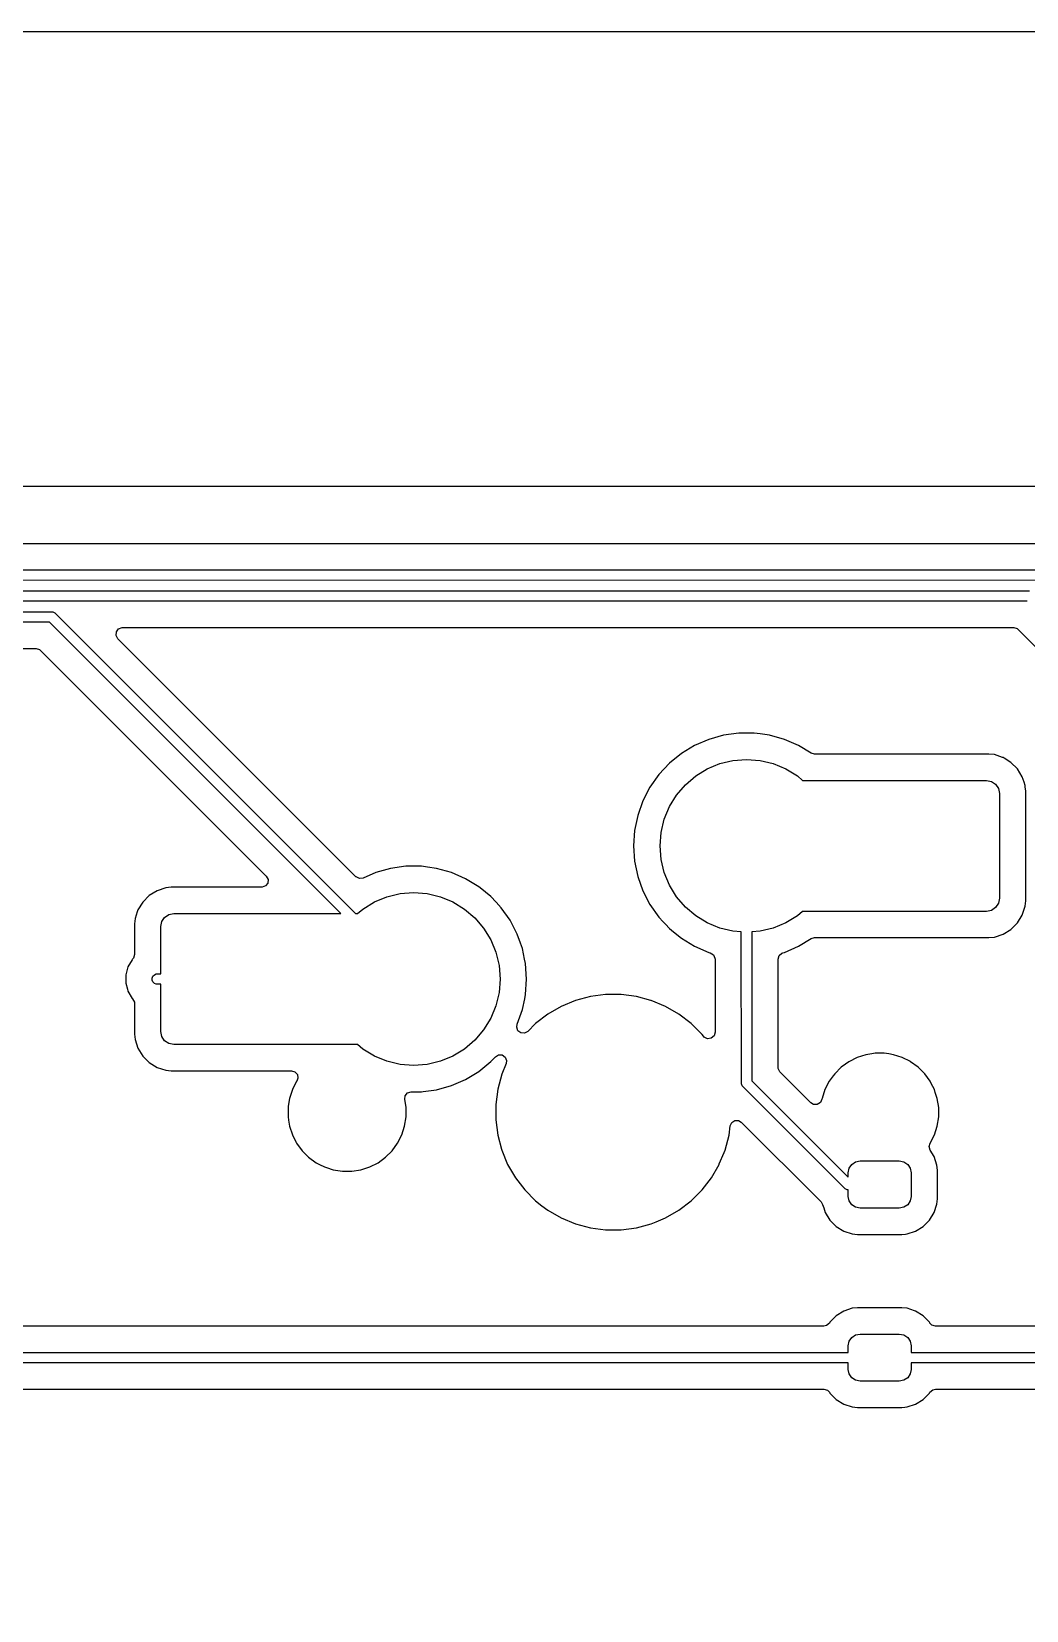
# Model space of a CAD drawing. Header units: millimetres. Extents: x 46 to 4458, y 59 to 1499.
# Drawn here: x 2044.58 to 2063.56, y 914.59 to 944.7 of the extents above; entities that cross this region are included whole.
import ezdxf

# ---------------------------------------------------------------- set-up
doc = ezdxf.new("R2010")
doc.units = ezdxf.units.MM
doc.layers.add('BLACK', color=7, linetype='Continuous')

msp = doc.modelspace()

# ---------------------------------------------------------------- linework, layer by layer
msp.add_lwpolyline([(1739.51188, 833.25441), (1638.06271, 833.5564), (1638.38771, 944.69762), (2107.13583, 944.69762), (2107.13583, 832.69492), (1950.85196, 832.69492)])
at = {"layer": 'BLACK', "linetype": 'Continuous'}
for p, q in [((1856.80163, 936.02944), (2102.68362, 936.02944)), ((2082.1834, 934.93044), (1930.5402, 934.93044)), ((1930.51892, 934.42802), (2082.27007, 934.42994)), ((2082.22674, 934.23186), (1930.50812, 934.22994)), ((2063.57674, 933.83186), (1930.70812, 933.82994)), ((1930.71892, 934.02802), (2063.62007, 934.02994)), ((1930.91886, 933.62802), (2044.97007, 933.62994)), ((2044.97007, 933.62994), (2044.98958, 933.62802)), ((2044.98958, 933.62802), (2045.02563, 933.61308)), ((2045.02563, 933.61308), (2050.76408, 927.87689)), ((2044.92674, 933.43186), (1930.90812, 933.42994)), ((2050.48389, 927.87689), (2044.92674, 933.43186)), ((2046.198, 933.17908), (2046.20298, 933.24877)), ((2046.20298, 933.24877), (2046.24486, 933.3047)), ((2046.24486, 933.3047), (2046.31032, 933.32912)), ((2046.31032, 933.32912), (2046.31917, 933.32944)), ((2046.31917, 933.32944), (2063.31997, 933.32944)), ((2063.31997, 933.32944), (2063.38701, 933.30975)), ((2063.38701, 933.30975), (2063.40765, 933.29312)), ((2063.40765, 933.29312), (2068.1117, 928.58907)), ((2012.41142, 932.92944), (2044.66997, 932.92944)), ((2044.66997, 932.92944), (2044.73701, 932.90975)), ((2044.73701, 932.90975), (2044.75765, 932.89312)), ((2044.75765, 932.89312), (2049.0617, 928.58907)), ((2046.23149, 933.11776), (2046.198, 933.17908)), ((2050.77091, 928.57833), (2046.23149, 933.11776)), ((2057.23144, 931.08075), (2056.98007, 930.92789)), ((2057.50127, 931.19795), (2057.23144, 931.08075)), ((2057.23144, 931.08075), (2057.23144, 931.08075)), ((2057.78456, 931.27733), (2057.50127, 931.19795)), ((2058.07602, 931.31739), (2057.78456, 931.27733)), ((2057.78456, 931.27733), (2057.78456, 931.27733)), ((2058.37022, 931.31739), (2058.07602, 931.31739)), ((2058.07602, 931.31739), (2058.07602, 931.31739)), ((2058.48569, 931.30152), (2058.37022, 931.31739)), ((2058.37022, 931.31739), (2058.37022, 931.31739)), ((2058.66167, 931.27733), (2058.48569, 931.30152)), ((2058.66168, 931.27733), (2058.66167, 931.27733)), ((2058.94496, 931.19795), (2058.66168, 931.27733)), ((2058.66168, 931.27733), (2058.66168, 931.27733)), ((2059.21479, 931.08075), (2058.94496, 931.19795)), ((2059.2148, 931.08075), (2059.21479, 931.08075)), ((2059.45375, 930.93544), (2059.2148, 931.08075)), ((2056.98007, 930.92789), (2056.75186, 930.74223)), ((2057.71324, 930.73613), (2057.965, 930.79657)), ((2057.965, 930.79657), (2058.22312, 930.81689)), ((2058.22312, 930.81689), (2058.48124, 930.79657)), ((2058.48124, 930.79657), (2058.733, 930.73613)), ((2059.51818, 930.91739), (2059.45375, 930.93544)), ((2060.89599, 930.91739), (2059.51818, 930.91739)), ((2060.896, 930.91739), (2060.89599, 930.91739)), ((2062.84813, 930.91739), (2060.896, 930.91739)), ((2062.84814, 930.91739), (2062.84813, 930.91739)), ((2062.95091, 930.90689), (2062.84814, 930.91739)), ((2062.95092, 930.90689), (2062.95091, 930.90689)), ((2063.10727, 930.85508), (2062.95092, 930.90689)), ((2063.11745, 930.8517), (2063.10727, 930.85508)), ((2063.11746, 930.8517), (2063.11745, 930.8517)), ((2063.13823, 930.83889), (2063.11746, 930.8517)), ((2063.26678, 930.7596), (2063.13823, 930.83889)), ((2056.55105, 930.52721), (2056.3814, 930.28687)), ((2056.75186, 930.74223), (2056.55105, 930.52721)), ((2057.05639, 930.33361), (2057.25327, 930.50177)), ((2057.25327, 930.50177), (2057.47404, 930.63705)), ((2057.47404, 930.63705), (2057.71324, 930.73613)), ((2058.733, 930.73613), (2058.9722, 930.63705)), ((2058.9722, 930.63705), (2059.19297, 930.50177)), ((2059.19297, 930.50177), (2059.29234, 930.41689)), ((2063.39083, 930.63554), (2063.26678, 930.7596)), ((2063.48293, 930.48622), (2063.39083, 930.63554)), ((2063.51696, 930.38353), (2063.48293, 930.48622)), ((2056.3814, 930.28687), (2056.24605, 930.02565)), ((2056.3814, 930.28687), (2056.3814, 930.28687)), ((2056.88824, 930.13673), (2057.05639, 930.33361)), ((2059.29234, 930.41689), (2060.84812, 930.41689)), ((2060.84812, 930.41689), (2062.79812, 930.41689)), ((2062.79812, 930.41689), (2062.89379, 930.39786)), ((2062.89379, 930.39786), (2062.9749, 930.34366)), ((2062.9749, 930.34366), (2063.02909, 930.26256)), ((2063.02909, 930.26256), (2063.04812, 930.16689)), ((2063.53812, 930.31969), (2063.51696, 930.38353)), ((2063.53812, 930.31968), (2063.53812, 930.31969)), ((2063.54147, 930.28687), (2063.53812, 930.31968)), ((2063.54862, 930.2169), (2063.54147, 930.28687)), ((2063.54862, 928.11688), (2063.54862, 930.2169)), ((2056.24605, 930.02565), (2056.14753, 929.74845)), ((2056.65388, 929.67677), (2056.75296, 929.91597)), ((2056.75296, 929.91597), (2056.88824, 930.13673)), ((2063.04812, 930.16689), (2063.04812, 928.16689)), ((2056.14752, 929.74843), (2056.08767, 929.4604)), ((2056.14753, 929.74845), (2056.14752, 929.74843)), ((2056.59343, 929.425), (2056.65388, 929.67677)), ((2056.08767, 929.4604), (2056.06759, 929.16689)), ((2056.08767, 929.4604), (2056.08767, 929.4604)), ((2056.57312, 929.16689), (2056.59343, 929.425)), ((2056.06759, 929.16689), (2056.08767, 928.87338)), ((2056.59343, 928.90877), (2056.57312, 929.16689)), ((2051.43456, 928.73733), (2051.15128, 928.65796)), ((2051.72602, 928.77739), (2051.43456, 928.73733)), ((2051.43456, 928.73733), (2051.43456, 928.73733)), ((2052.02022, 928.77739), (2051.72602, 928.77739)), ((2051.72602, 928.77739), (2051.72602, 928.77739)), ((2052.13569, 928.76152), (2052.02022, 928.77739)), ((2052.02022, 928.77739), (2052.02022, 928.77739)), ((2052.31167, 928.73733), (2052.13569, 928.76152)), ((2052.31168, 928.73733), (2052.31167, 928.73733)), ((2052.59496, 928.65795), (2052.31168, 928.73733)), ((2052.31168, 928.73733), (2052.31168, 928.73733)), ((2056.08767, 928.87338), (2056.08767, 928.87337)), ((2056.08767, 928.87337), (2056.14752, 928.58534)), ((2056.65388, 928.65701), (2056.59343, 928.90877)), ((2047.2481, 928.37739), (2047.14532, 928.36689)), ((2047.24812, 928.37739), (2047.2481, 928.37739)), ((2048.97402, 928.37739), (2047.24812, 928.37739)), ((2048.98287, 928.3777), (2048.97402, 928.37739)), ((2049.04833, 928.40212), (2048.98287, 928.3777)), ((2049.0902, 928.45805), (2049.04833, 928.40212)), ((2049.0617, 928.58907), (2049.09519, 928.52775)), ((2049.09519, 928.52775), (2049.0902, 928.45805)), ((2050.77565, 928.57383), (2050.77091, 928.57833)), ((2050.83866, 928.54363), (2050.77565, 928.57383)), ((2050.90799, 928.55228), (2050.83866, 928.54363)), ((2051.15128, 928.65796), (2050.90799, 928.55228)), ((2052.86479, 928.54075), (2052.59496, 928.65795)), ((2052.8648, 928.54075), (2052.86479, 928.54075)), ((2053.11616, 928.38789), (2052.8648, 928.54075)), ((2053.11617, 928.38789), (2053.11616, 928.38789)), ((2053.13952, 928.36889), (2053.11617, 928.38789)), ((2053.11617, 928.38789), (2053.11617, 928.38789)), ((2056.14752, 928.58534), (2056.14753, 928.58533)), ((2056.14753, 928.58533), (2056.24605, 928.30813)), ((2056.75296, 928.4178), (2056.65388, 928.65701)), ((2056.88824, 928.19704), (2056.75296, 928.4178)), ((2046.70541, 928.09555), (2046.61331, 927.94622)), ((2046.82946, 928.2196), (2046.70541, 928.09555)), ((2046.97878, 928.3117), (2046.82946, 928.2196)), ((2046.97879, 928.3117), (2046.97878, 928.3117)), ((2047.14532, 928.36689), (2046.97879, 928.3117)), ((2047.14532, 928.36689), (2047.14532, 928.36689)), ((2050.90327, 927.96177), (2051.12404, 928.09705)), ((2051.12404, 928.09705), (2051.36324, 928.19613)), ((2051.36324, 928.19613), (2051.615, 928.25657)), ((2051.615, 928.25657), (2051.87312, 928.27689)), ((2051.87312, 928.27689), (2052.13124, 928.25657)), ((2052.13124, 928.25657), (2052.383, 928.19613)), ((2052.383, 928.19613), (2052.6222, 928.09705)), ((2052.6222, 928.09705), (2052.84297, 927.96177)), ((2053.34438, 928.20223), (2053.13952, 928.36889)), ((2053.34438, 928.20222), (2053.34438, 928.20223)), ((2053.4453, 928.09417), (2053.34438, 928.20222)), ((2053.34438, 928.20222), (2053.34438, 928.20222)), ((2053.54519, 927.98721), (2053.4453, 928.09417)), ((2056.24605, 928.30813), (2056.3814, 928.04691)), ((2057.05639, 928.00016), (2056.88824, 928.19704)), ((2063.02909, 928.07122), (2062.9749, 927.99011)), ((2063.04812, 928.16689), (2063.02909, 928.07122)), ((2063.53812, 928.01409), (2063.54862, 928.11688)), ((2046.55812, 927.77968), (2046.54762, 927.6769)), ((2046.60185, 927.91165), (2046.55812, 927.77968)), ((2046.55812, 927.77968), (2046.55812, 927.77968)), ((2046.55812, 927.77968), (2046.55812, 927.77968)), ((2046.6133, 927.94622), (2046.60185, 927.91165)), ((2046.61331, 927.94622), (2046.6133, 927.94622)), ((2047.06715, 927.72256), (2047.12134, 927.80366)), ((2047.12134, 927.80366), (2047.20245, 927.85786)), ((2047.20245, 927.85786), (2047.29812, 927.87689)), ((2047.29812, 927.87689), (2049.34812, 927.87689)), ((2049.34812, 927.87689), (2050.48389, 927.87689)), ((2050.76408, 927.87689), (2050.80389, 927.87689)), ((2050.80389, 927.87689), (2050.90327, 927.96177)), ((2052.84297, 927.96177), (2053.03985, 927.79361)), ((2053.03985, 927.79361), (2053.208, 927.59673)), ((2053.71484, 927.74687), (2053.54519, 927.98721)), ((2056.3814, 928.04691), (2056.3814, 928.0469)), ((2056.3814, 928.0469), (2056.55105, 927.80656)), ((2056.55105, 927.80656), (2056.63574, 927.71589)), ((2057.25327, 927.83201), (2057.05639, 928.00016)), ((2057.47404, 927.69673), (2057.25327, 927.83201)), ((2059.19297, 927.83201), (2058.9722, 927.69673)), ((2059.29234, 927.91689), (2059.19297, 927.83201)), ((2060.74812, 927.91689), (2059.29234, 927.91689)), ((2062.79812, 927.91689), (2060.74812, 927.91689)), ((2062.89379, 927.93592), (2062.79812, 927.91689)), ((2062.9749, 927.99011), (2062.89379, 927.93592)), ((2063.39083, 927.69823), (2063.48293, 927.84755)), ((2063.48293, 927.84755), (2063.53812, 928.01409)), ((2046.54762, 927.6769), (2046.54762, 927.09329)), ((2047.04812, 927.62689), (2047.06715, 927.72256)), ((2047.04812, 926.725), (2047.04812, 927.62689)), ((2053.208, 927.59673), (2053.34328, 927.37597)), ((2053.71484, 927.74686), (2053.71484, 927.74687)), ((2053.71484, 927.74687), (2053.71484, 927.74687)), ((2053.85019, 927.48565), (2053.71484, 927.74686)), ((2053.91299, 927.30896), (2053.85019, 927.48565)), ((2056.63574, 927.71589), (2056.67637, 927.67238)), ((2056.67637, 927.67238), (2056.75186, 927.59155)), ((2056.75186, 927.59155), (2056.83206, 927.5263)), ((2056.83206, 927.5263), (2056.98007, 927.40589)), ((2057.71324, 927.59764), (2057.47404, 927.69673)), ((2057.965, 927.5372), (2057.71324, 927.59764)), ((2058.12381, 927.5247), (2057.965, 927.5372)), ((2058.12504, 924.62738), (2058.12381, 927.5247)), ((2058.48124, 927.5372), (2058.3219, 927.52466)), ((2058.3219, 927.52466), (2058.3231, 924.68567)), ((2058.733, 927.59764), (2058.48124, 927.5372)), ((2058.9722, 927.69673), (2058.733, 927.59764)), ((2062.95092, 927.42689), (2063.11745, 927.48207)), ((2063.11745, 927.48207), (2063.26678, 927.57418)), ((2063.26678, 927.57418), (2063.39083, 927.69823)), ((2053.34328, 927.37597), (2053.44236, 927.13677)), ((2053.94871, 927.20845), (2053.91299, 927.30896)), ((2053.94871, 927.20843), (2053.94871, 927.20845)), ((2053.99041, 927.00779), (2053.94871, 927.20843)), ((2056.98007, 927.40589), (2056.98007, 927.40589)), ((2056.98007, 927.40589), (2056.98007, 927.40589)), ((2056.98007, 927.40589), (2057.23144, 927.25303)), ((2057.23144, 927.25303), (2057.23144, 927.25303)), ((2057.23144, 927.25303), (2057.50128, 927.13582)), ((2058.94496, 927.13582), (2059.21479, 927.25302)), ((2059.21479, 927.25302), (2059.2148, 927.25303)), ((2059.2148, 927.25303), (2059.45375, 927.39834)), ((2059.2148, 927.25303), (2059.2148, 927.25303)), ((2059.45375, 927.39834), (2059.51818, 927.41639)), ((2059.51818, 927.41639), (2060.6981, 927.41639)), ((2060.6981, 927.41639), (2060.69811, 927.41639)), ((2060.69811, 927.41639), (2062.84813, 927.41639)), ((2062.84813, 927.41639), (2062.95092, 927.42689)), ((2046.50129, 926.9956), (2046.42224, 926.85868)), ((2046.5013, 926.99561), (2046.50129, 926.9956)), ((2046.5113, 927.00561), (2046.5013, 926.99561)), ((2046.52793, 927.02625), (2046.5113, 927.00561)), ((2046.54762, 927.09329), (2046.52793, 927.02625)), ((2053.44236, 927.13677), (2053.50281, 926.885)), ((2053.50281, 926.885), (2053.52312, 926.62689)), ((2054.00857, 926.9204), (2053.99041, 927.00779)), ((2054.02864, 926.62689), (2054.00857, 926.9204)), ((2057.50128, 927.13582), (2057.53207, 927.12719)), ((2057.53207, 927.12719), (2057.59132, 927.09015)), ((2057.59132, 927.09015), (2057.62113, 927.02696)), ((2057.62113, 927.02696), (2057.62262, 927.00779)), ((2057.62262, 927.00779), (2057.62262, 925.61141)), ((2058.82362, 927.00779), (2058.8433, 927.07483)), ((2058.82362, 924.94698), (2058.82362, 927.00779)), ((2058.8433, 927.07483), (2058.89611, 927.12058)), ((2058.89611, 927.12058), (2058.91417, 927.12719)), ((2058.91417, 927.12719), (2058.94496, 927.13582)), ((2058.94496, 927.13582), (2058.94496, 927.13582)), ((2046.42224, 926.85867), (2046.38132, 926.70594)), ((2046.38132, 926.70594), (2046.38132, 926.54783)), ((2046.42224, 926.85868), (2046.42224, 926.85867)), ((2046.88374, 926.6464), (2046.89867, 926.68244)), ((2046.88374, 926.60738), (2046.88374, 926.6464)), ((2046.89867, 926.57133), (2046.88374, 926.60738)), ((2046.89867, 926.68244), (2046.92626, 926.71003)), ((2046.92626, 926.54374), (2046.89867, 926.57133)), ((2046.92626, 926.71003), (2046.96231, 926.72497)), ((2046.96231, 926.72497), (2047.04812, 926.725)), ((2053.52312, 926.62689), (2053.50281, 926.36877)), ((2054.00857, 926.33338), (2054.02864, 926.62689)), ((2046.38132, 926.54783), (2046.41184, 926.4339)), ((2046.41184, 926.4339), (2046.42224, 926.3951)), ((2046.42224, 926.3951), (2046.42224, 926.3951)), ((2046.42224, 926.3951), (2046.50129, 926.25818)), ((2046.96231, 926.52881), (2046.92626, 926.54374)), ((2046.98182, 926.52689), (2046.96231, 926.52881)), ((2047.04812, 926.52691), (2046.98182, 926.52689)), ((2047.04812, 925.62689), (2047.04812, 926.52691)), ((2053.50281, 926.36877), (2053.44236, 926.11701)), ((2053.99105, 926.24906), (2054.00857, 926.33338)), ((2055.24432, 926.29289), (2054.96012, 926.21674)), ((2055.536, 926.33129), (2055.24432, 926.29289)), ((2055.53601, 926.33129), (2055.536, 926.33129)), ((2055.83023, 926.33129), (2055.53601, 926.33129)), ((2055.53601, 926.33129), (2055.53601, 926.33129)), ((2055.83024, 926.33129), (2055.83023, 926.33129)), ((2055.83023, 926.33129), (2055.83023, 926.33129)), ((2056.12192, 926.29289), (2055.83024, 926.33129)), ((2056.39743, 926.21906), (2056.12192, 926.29289)), ((2056.12192, 926.29289), (2056.12192, 926.29289)), ((2056.12192, 926.29289), (2056.12192, 926.29289)), ((2046.50129, 926.25818), (2046.5013, 926.25817)), ((2046.5013, 926.25817), (2046.5113, 926.24817)), ((2046.5113, 926.24817), (2046.54479, 926.18684)), ((2046.54479, 926.18684), (2046.54762, 926.16049)), ((2046.54762, 926.16049), (2046.54762, 925.57689)), ((2053.44236, 926.11701), (2053.34328, 925.8778)), ((2053.90019, 925.90881), (2053.94871, 926.04533)), ((2053.94871, 926.04534), (2053.99105, 926.24906)), ((2053.94871, 926.04533), (2053.94871, 926.04534)), ((2053.94871, 926.04534), (2053.94871, 926.04534)), ((2054.68831, 926.10415), (2054.43353, 925.95705)), ((2054.68832, 926.10415), (2054.68831, 926.10415)), ((2054.96012, 926.21674), (2054.68832, 926.10415)), ((2056.40611, 926.21674), (2056.39743, 926.21906)), ((2056.67791, 926.10415), (2056.40611, 926.21674)), ((2056.67793, 926.10415), (2056.67791, 926.10415)), ((2056.93271, 925.95705), (2056.67793, 926.10415)), ((2053.34328, 925.8778), (2053.208, 925.65704)), ((2053.83901, 925.70704), (2053.84896, 925.76529)), ((2053.86343, 925.64158), (2053.83901, 925.70704)), ((2053.84896, 925.76529), (2053.85019, 925.76811)), ((2053.85019, 925.76812), (2053.85042, 925.76876)), ((2053.85019, 925.76811), (2053.85019, 925.76812)), ((2053.85042, 925.76876), (2053.90019, 925.90881)), ((2054.20011, 925.77794), (2054.05038, 925.62821)), ((2054.43351, 925.95704), (2054.20011, 925.77794)), ((2054.43353, 925.95705), (2054.43351, 925.95704)), ((2056.93272, 925.95704), (2056.93271, 925.95705)), ((2056.93271, 925.95705), (2056.93271, 925.95705)), ((2057.16613, 925.77794), (2056.93272, 925.95704)), ((2056.93272, 925.95704), (2056.93272, 925.95704)), ((2056.93272, 925.95704), (2056.93272, 925.95704)), ((2057.16614, 925.77793), (2057.16613, 925.77794)), ((2057.37416, 925.5699), (2057.16614, 925.77793)), ((2046.54762, 925.57689), (2046.54762, 925.57687)), ((2046.54762, 925.57687), (2046.55812, 925.47409)), ((2046.55812, 925.47409), (2046.55812, 925.47409)), ((2046.55812, 925.47409), (2046.6133, 925.30756)), ((2047.06715, 925.53122), (2047.04812, 925.62689)), ((2047.12134, 925.45011), (2047.06715, 925.53122)), ((2047.20245, 925.39592), (2047.12134, 925.45011)), ((2047.29812, 925.37689), (2047.20245, 925.39592)), ((2049.22312, 925.37689), (2047.29812, 925.37689)), ((2050.80389, 925.37689), (2049.22312, 925.37689)), ((2050.90327, 925.29201), (2050.80389, 925.37689)), ((2053.03985, 925.46016), (2052.84297, 925.29201)), ((2053.208, 925.65704), (2053.03985, 925.46016)), ((2053.91936, 925.59971), (2053.86343, 925.64158)), ((2053.98905, 925.59472), (2053.91936, 925.59971)), ((2054.05038, 925.62821), (2053.98905, 925.59472)), ((2057.37417, 925.56989), (2057.37416, 925.5699)), ((2057.40024, 925.53592), (2057.37417, 925.56989)), ((2057.41742, 925.51769), (2057.40024, 925.53592)), ((2057.48097, 925.48867), (2057.41742, 925.51769)), ((2057.55013, 925.49861), (2057.48097, 925.48867)), ((2057.60293, 925.54437), (2057.55013, 925.49861)), ((2057.62262, 925.61141), (2057.60293, 925.54437)), ((2046.6133, 925.30756), (2046.61331, 925.30755)), ((2046.61331, 925.30755), (2046.64387, 925.258)), ((2046.64387, 925.258), (2046.70541, 925.15823)), ((2046.70541, 925.15823), (2046.82946, 925.03418)), ((2051.12404, 925.15673), (2050.90327, 925.29201)), ((2051.36324, 925.05764), (2051.12404, 925.15673)), ((2052.6222, 925.15673), (2052.383, 925.05764)), ((2052.84297, 925.29201), (2052.6222, 925.15673)), ((2053.34438, 925.05155), (2053.43261, 925.14602)), ((2053.43261, 925.14602), (2053.49275, 925.18158)), ((2053.49275, 925.18158), (2053.56257, 925.17898)), ((2053.56257, 925.17898), (2053.6199, 925.13904)), ((2053.6199, 925.13904), (2053.64654, 925.07445)), ((2053.64654, 925.07445), (2053.63779, 925.01393)), ((2060.33108, 925.12993), (2060.17323, 925.0495)), ((2060.49956, 925.18467), (2060.33108, 925.12993)), ((2060.33108, 925.12993), (2060.33108, 925.12993)), ((2060.61621, 925.20315), (2060.49956, 925.18467)), ((2060.67454, 925.21239), (2060.61621, 925.20315)), ((2060.8517, 925.21239), (2060.67454, 925.21239)), ((2060.93919, 925.19853), (2060.8517, 925.21239)), ((2061.02668, 925.18467), (2060.93919, 925.19853)), ((2061.19516, 925.12993), (2061.02668, 925.18467)), ((2061.34898, 925.05155), (2061.19516, 925.12993)), ((2061.19516, 925.12993), (2061.19516, 925.12993)), ((2046.82946, 925.03418), (2046.97879, 924.94207)), ((2046.97879, 924.94207), (2047.14532, 924.88689)), ((2047.14532, 924.88689), (2047.24811, 924.87639)), ((2047.24811, 924.87639), (2049.17524, 924.87639)), ((2049.17524, 924.87639), (2049.17525, 924.87639)), ((2049.17525, 924.87639), (2049.54217, 924.87639)), ((2049.54217, 924.87639), (2049.60921, 924.8567)), ((2049.60921, 924.8567), (2049.65496, 924.8039)), ((2049.65496, 924.8039), (2049.6649, 924.73474)), ((2051.615, 924.9972), (2051.36324, 925.05764)), ((2051.87312, 924.97689), (2051.615, 924.9972)), ((2052.13124, 924.9972), (2051.87312, 924.97689)), ((2052.383, 925.05764), (2052.13124, 924.9972)), ((2052.8648, 924.71303), (2053.11617, 924.86589)), ((2053.11617, 924.86589), (2053.34438, 925.05155)), ((2053.55327, 924.80988), (2053.47712, 924.52568)), ((2053.63779, 925.01393), (2053.55327, 924.80988)), ((2058.82645, 924.92063), (2058.82362, 924.94698)), ((2058.85994, 924.8593), (2058.82645, 924.92063)), ((2059.4527, 924.26654), (2058.85994, 924.8593)), ((2059.87528, 924.77969), (2059.80051, 924.67678)), ((2059.90464, 924.8201), (2059.87528, 924.77969)), ((2060.0299, 924.94537), (2059.90464, 924.8201)), ((2059.90464, 924.8201), (2059.90464, 924.8201)), ((2059.90464, 924.8201), (2059.90464, 924.8201)), ((2060.02991, 924.94537), (2060.0299, 924.94537)), ((2060.0299, 924.94537), (2060.0299, 924.94537)), ((2060.11288, 925.00566), (2060.02991, 924.94537)), ((2060.17323, 925.0495), (2060.11288, 925.00566)), ((2061.35301, 925.0495), (2061.34898, 925.05155)), ((2061.49633, 924.94537), (2061.35301, 925.0495)), ((2061.6216, 924.8201), (2061.49633, 924.94537)), ((2061.72573, 924.67678), (2061.6216, 924.8201)), ((2049.56008, 924.51893), (2049.50533, 924.35044)), ((2049.64051, 924.67678), (2049.56008, 924.51893)), ((2049.56008, 924.51893), (2049.56008, 924.51893)), ((2049.64249, 924.67951), (2049.64051, 924.67678)), ((2049.6649, 924.73474), (2049.64249, 924.67951)), ((2051.75762, 924.45573), (2051.82437, 924.47637)), ((2051.82437, 924.47637), (2051.82614, 924.47639)), ((2051.82614, 924.47639), (2052.02022, 924.47639)), ((2052.02022, 924.47639), (2052.05164, 924.48071)), ((2052.05164, 924.48071), (2052.31167, 924.51645)), ((2052.31167, 924.51645), (2052.59496, 924.59582)), ((2052.59496, 924.59582), (2052.8648, 924.71303)), ((2053.47712, 924.52568), (2053.43872, 924.234)), ((2058.13997, 924.59133), (2058.12504, 924.62738)), ((2058.15241, 924.57618), (2058.13997, 924.59133)), ((2060.10756, 922.62374), (2058.15241, 924.57618)), ((2058.3231, 924.68567), (2060.16312, 922.84821)), ((2059.72008, 924.51893), (2059.66533, 924.35045)), ((2059.80051, 924.67678), (2059.72008, 924.51893)), ((2059.72008, 924.51893), (2059.72008, 924.51893)), ((2061.74806, 924.63297), (2061.72573, 924.67678)), ((2061.80616, 924.51893), (2061.74806, 924.63297)), ((2061.82368, 924.46501), (2061.80616, 924.51893)), ((2061.80616, 924.51893), (2061.80616, 924.51893)), ((2061.86091, 924.35044), (2061.82368, 924.46501)), ((2049.48157, 924.20039), (2049.47762, 924.17547)), ((2049.47762, 924.17547), (2049.47762, 923.99831)), ((2049.50533, 924.35044), (2049.48157, 924.20039)), ((2051.70367, 924.33299), (2051.71262, 924.40228)), ((2051.72862, 924.17547), (2051.70367, 924.33299)), ((2051.71262, 924.40228), (2051.75762, 924.45573)), ((2051.72862, 923.99831), (2051.72862, 924.17547)), ((2053.43872, 924.234), (2053.43872, 924.23399)), ((2053.43872, 924.23399), (2053.43872, 923.93979)), ((2059.50375, 924.23575), (2059.4527, 924.26654)), ((2059.57361, 924.23475), (2059.50375, 924.23575)), ((2059.63293, 924.27168), (2059.57361, 924.23475)), ((2059.66286, 924.33482), (2059.63293, 924.27168)), ((2059.66533, 924.35045), (2059.66286, 924.33482)), ((2061.88862, 924.17547), (2061.86091, 924.35044)), ((2061.88862, 923.99831), (2061.88862, 924.17547)), ((2049.47762, 923.99831), (2049.48772, 923.93453)), ((2049.48772, 923.93453), (2049.50533, 923.82333)), ((2051.70091, 923.82333), (2051.72862, 923.99831)), ((2053.43872, 923.93979), (2053.43872, 923.93977)), ((2053.43872, 923.93977), (2053.47704, 923.64867)), ((2057.91255, 923.8261), (2057.94082, 923.89)), ((2057.94082, 923.89), (2057.99914, 923.92847)), ((2057.99914, 923.92847), (2058.06901, 923.9293)), ((2058.06901, 923.9293), (2058.12317, 923.8976)), ((2058.12317, 923.8976), (2059.64514, 922.37563)), ((2061.86091, 923.82333), (2061.88862, 923.99831)), ((2049.50533, 923.82333), (2049.56008, 923.65485)), ((2049.56008, 923.65485), (2049.56008, 923.65485)), ((2049.56008, 923.65485), (2049.62726, 923.523)), ((2051.56573, 923.497), (2051.64616, 923.65485)), ((2051.64616, 923.65485), (2051.70091, 923.82333)), ((2053.47704, 923.64867), (2053.47712, 923.64809)), ((2053.47712, 923.64809), (2053.54869, 923.381)), ((2057.81297, 923.3639), (2057.88912, 923.64809)), ((2057.88912, 923.64809), (2057.91255, 923.8261)), ((2061.72573, 923.497), (2061.80616, 923.65485)), ((2061.80616, 923.65485), (2061.86091, 923.82333)), ((2049.62726, 923.523), (2049.64051, 923.497)), ((2049.64051, 923.497), (2049.74464, 923.35367)), ((2049.74464, 923.35367), (2049.86991, 923.2284)), ((2051.33633, 923.2284), (2051.4616, 923.35367)), ((2051.4616, 923.35367), (2051.56573, 923.497)), ((2053.54869, 923.381), (2053.55327, 923.36389)), ((2053.55327, 923.36389), (2053.66585, 923.09209)), ((2057.70408, 923.10101), (2057.79423, 923.31866)), ((2057.79423, 923.31866), (2057.81297, 923.3639)), ((2061.70557, 923.43138), (2061.72382, 923.49388)), ((2061.72401, 923.36399), (2061.70557, 923.43138)), ((2061.72382, 923.49388), (2061.72572, 923.49698)), ((2061.80012, 923.24059), (2061.72401, 923.36399)), ((2061.72572, 923.49698), (2061.72573, 923.497)), ((2049.86991, 923.2284), (2050.01323, 923.12427)), ((2050.01323, 923.12427), (2050.0764, 923.09208)), ((2050.0764, 923.09208), (2050.17108, 923.04385)), ((2050.17108, 923.04385), (2050.17108, 923.04384)), ((2050.17108, 923.04384), (2050.2112, 923.03081)), ((2050.2112, 923.03081), (2050.33956, 922.9891)), ((2050.33956, 922.9891), (2050.51454, 922.96139)), ((2050.51454, 922.96139), (2050.51454, 922.96139)), ((2050.51454, 922.96139), (2050.6917, 922.96139)), ((2050.6917, 922.96139), (2050.86667, 922.9891)), ((2050.6917, 922.96139), (2050.6917, 922.96139)), ((2050.86667, 922.9891), (2051.03516, 923.04385)), ((2051.03516, 923.04385), (2051.19301, 923.12427)), ((2051.19301, 923.12427), (2051.33633, 923.2284)), ((2053.66585, 923.09209), (2053.66586, 923.09208)), ((2053.66586, 923.09208), (2053.81296, 922.8373)), ((2057.55327, 922.83729), (2057.70038, 923.09208)), ((2057.70038, 923.09208), (2057.70408, 923.10101)), ((2060.16312, 922.93189), (2060.18025, 923.01799)), ((2060.18025, 923.01799), (2060.22902, 923.09099)), ((2060.22902, 923.09099), (2060.30202, 923.13976)), ((2060.30202, 923.13976), (2060.38812, 923.15689)), ((2060.38812, 923.15689), (2061.13812, 923.15689)), ((2061.13812, 923.15689), (2061.22422, 923.13976)), ((2061.22422, 923.13976), (2061.29722, 923.09099)), ((2061.29722, 923.09099), (2061.34599, 923.01799)), ((2061.34599, 923.01799), (2061.36312, 922.93189)), ((2061.80012, 923.24058), (2061.80012, 923.24059)), ((2061.80012, 923.24059), (2061.80012, 923.24059)), ((2061.85347, 923.0796), (2061.80012, 923.24058)), ((2061.8635, 922.98134), (2061.85347, 923.0796)), ((2061.85347, 923.0796), (2061.85347, 923.0796)), ((2061.86362, 922.98023), (2061.8635, 922.98134)), ((2061.86362, 922.43354), (2061.86362, 922.98023)), ((2053.81296, 922.8373), (2053.81297, 922.83728)), ((2053.81297, 922.83728), (2053.99207, 922.60388)), ((2057.37417, 922.60388), (2057.55327, 922.83729)), ((2060.16312, 922.84821), (2060.16312, 922.93189)), ((2061.36312, 922.93189), (2061.36312, 922.48189)), ((2053.99207, 922.60388), (2053.99207, 922.60387)), ((2053.99207, 922.60387), (2054.2001, 922.39584)), ((2054.2001, 922.39584), (2054.20011, 922.39584)), ((2054.20011, 922.39584), (2054.32128, 922.30286)), ((2056.93272, 922.21673), (2057.16613, 922.39584)), ((2057.16613, 922.39584), (2057.37417, 922.60388)), ((2059.64514, 922.37563), (2059.67516, 922.32696)), ((2060.11812, 922.61937), (2060.10756, 922.62374)), ((2060.14361, 922.60881), (2060.11812, 922.61937)), ((2060.16312, 922.60689), (2060.14361, 922.60881)), ((2060.16312, 922.48189), (2060.16312, 922.60689)), ((2060.18025, 922.39578), (2060.16312, 922.48189)), ((2060.22902, 922.32279), (2060.18025, 922.39578)), ((2061.34599, 922.39578), (2061.29722, 922.32279)), ((2061.36312, 922.48189), (2061.34599, 922.39578)), ((2061.85347, 922.33418), (2061.86362, 922.43354)), ((2054.32128, 922.30286), (2054.43352, 922.21673)), ((2054.43352, 922.21673), (2054.43353, 922.21673)), ((2054.43353, 922.21673), (2054.68831, 922.06963)), ((2054.68831, 922.06963), (2054.68832, 922.06962)), ((2054.68832, 922.06962), (2054.96012, 921.95704)), ((2056.49698, 921.99468), (2056.67791, 922.06962)), ((2056.67791, 922.06962), (2056.67792, 922.06962)), ((2056.67792, 922.06963), (2056.93272, 922.21673)), ((2056.67792, 922.06962), (2056.67792, 922.06963)), ((2059.67516, 922.32696), (2059.69681, 922.26162)), ((2059.69681, 922.26162), (2059.72612, 922.17319)), ((2059.72612, 922.17319), (2059.72612, 922.17318)), ((2059.72612, 922.17318), (2059.81515, 922.02885)), ((2060.30202, 922.27401), (2060.22902, 922.32279)), ((2060.38812, 922.25689), (2060.30202, 922.27401)), ((2061.13812, 922.25689), (2060.38812, 922.25689)), ((2061.22422, 922.27401), (2061.13812, 922.25689)), ((2061.29722, 922.32279), (2061.22422, 922.27401)), ((2061.71109, 922.02884), (2061.80012, 922.17319)), ((2061.80012, 922.17319), (2061.85347, 922.33418)), ((2054.96012, 921.95704), (2054.96013, 921.95704)), ((2054.96013, 921.95704), (2054.96013, 921.95704)), ((2054.96013, 921.95704), (2055.24432, 921.88089)), ((2055.24432, 921.88089), (2055.53601, 921.84249)), ((2055.53601, 921.84249), (2055.53602, 921.84249)), ((2055.53602, 921.84249), (2055.83022, 921.84249)), ((2055.83022, 921.84249), (2055.83023, 921.84249)), ((2055.83023, 921.84249), (2056.12192, 921.88089)), ((2056.12192, 921.88089), (2056.40611, 921.95704)), ((2056.40611, 921.95704), (2056.49698, 921.99468)), ((2059.81515, 922.02885), (2059.81515, 922.02884)), ((2059.81515, 922.02884), (2059.93507, 921.90892)), ((2059.93507, 921.90892), (2059.93508, 921.90892)), ((2059.93508, 921.90892), (2060.07941, 921.81989)), ((2060.07941, 921.81989), (2060.07942, 921.81989)), ((2060.07942, 921.81989), (2060.07942, 921.81988)), ((2060.07942, 921.81988), (2060.24041, 921.76654)), ((2060.24041, 921.76654), (2060.33977, 921.75639)), ((2060.33977, 921.75639), (2061.18646, 921.75639)), ((2061.18646, 921.75639), (2061.18647, 921.75639)), ((2061.18647, 921.75639), (2061.25597, 921.76349)), ((2061.18647, 921.75639), (2061.18647, 921.75639)), ((2061.25597, 921.76349), (2061.28583, 921.76654)), ((2061.28583, 921.76654), (2061.44682, 921.81988)), ((2061.44682, 921.81988), (2061.59116, 921.90892)), ((2061.59116, 921.90892), (2061.71109, 922.02884)), ((2060.07941, 920.29389), (2059.93508, 920.20486)), ((2060.07942, 920.29389), (2060.07941, 920.29389)), ((2060.24041, 920.34724), (2060.07942, 920.29389)), ((2060.33976, 920.35739), (2060.24041, 920.34724)), ((2060.24041, 920.34724), (2060.24041, 920.34724)), ((2060.33978, 920.35739), (2060.33976, 920.35739)), ((2061.18647, 920.35739), (2060.33978, 920.35739)), ((2061.28583, 920.34724), (2061.18647, 920.35739)), ((2061.42529, 920.30102), (2061.28583, 920.34724)), ((2061.44682, 920.29389), (2061.42529, 920.30102)), ((2061.59116, 920.20486), (2061.44682, 920.29389)), ((2061.44682, 920.29389), (2061.44682, 920.29389)), ((2061.44682, 920.29389), (2061.44682, 920.29389)), ((2059.69812, 920.00739), (2042.77812, 920.00739)), ((2059.75171, 920.01957), (2059.69812, 920.00739)), ((2059.80365, 920.06629), (2059.75171, 920.01957)), ((2059.81515, 920.08493), (2059.80365, 920.06629)), ((2059.93507, 920.20486), (2059.81515, 920.08493)), ((2059.93508, 920.20486), (2059.93507, 920.20486)), ((2061.71109, 920.08493), (2061.59116, 920.20486)), ((2061.59116, 920.20486), (2061.59116, 920.20486)), ((2061.71853, 920.07286), (2061.71109, 920.08493)), ((2061.72258, 920.06629), (2061.71853, 920.07286)), ((2061.76108, 920.02707), (2061.72258, 920.06629)), ((2061.82812, 920.00739), (2061.76108, 920.02707)), ((2078.74812, 920.00739), (2061.82812, 920.00739)), ((2060.16312, 919.63189), (2060.18025, 919.71799)), ((2060.18025, 919.71799), (2060.22902, 919.79099)), ((2060.22902, 919.79099), (2060.30202, 919.83976)), ((2060.30202, 919.83976), (2060.38812, 919.85689)), ((2060.38812, 919.85689), (2061.13812, 919.85689)), ((2061.13812, 919.85689), (2061.22422, 919.83976)), ((2061.22422, 919.83976), (2061.29722, 919.79099)), ((2061.29722, 919.79099), (2061.34599, 919.71799)), ((2061.34599, 919.71799), (2061.36312, 919.63189)), ((2042.31312, 919.50601), (2060.16312, 919.50629)), ((2060.16312, 919.50629), (2060.16312, 919.63189)), ((2061.36312, 919.63189), (2061.36312, 919.50631)), ((2061.36312, 919.50631), (2079.21312, 919.50658)), ((2060.16312, 919.30821), (2042.31312, 919.30793)), ((2060.16312, 919.18189), (2060.16312, 919.30821)), ((2060.18025, 919.09578), (2060.16312, 919.18189)), ((2060.22902, 919.02279), (2060.18025, 919.09578)), ((2061.34599, 919.09578), (2061.29722, 919.02279)), ((2061.36312, 919.18189), (2061.34599, 919.09578)), ((2079.21312, 919.3085), (2061.36312, 919.30823)), ((2061.36312, 919.30823), (2061.36312, 919.18189)), ((2042.77812, 918.80639), (2059.69812, 918.80639)), ((2059.69812, 918.80639), (2059.76515, 918.7867)), ((2059.76515, 918.7867), (2059.80365, 918.74748)), ((2059.80365, 918.74748), (2059.81515, 918.72884)), ((2060.30202, 918.97401), (2060.22902, 919.02279)), ((2060.38812, 918.95689), (2060.30202, 918.97401)), ((2061.13812, 918.95689), (2060.38812, 918.95689)), ((2061.22422, 918.97401), (2061.13812, 918.95689)), ((2061.29722, 919.02279), (2061.22422, 918.97401)), ((2061.71109, 918.72884), (2061.72258, 918.74748)), ((2061.72258, 918.74748), (2061.77453, 918.79421)), ((2061.77453, 918.79421), (2061.82812, 918.80639)), ((2061.82812, 918.80639), (2078.74812, 918.80639)), ((2059.81515, 918.72884), (2059.93507, 918.60892)), ((2059.93507, 918.60892), (2059.93508, 918.60892)), ((2059.93508, 918.60892), (2060.07941, 918.51989)), ((2060.07941, 918.51989), (2060.07942, 918.51989)), ((2060.07942, 918.51989), (2060.07942, 918.51988)), ((2060.07942, 918.51988), (2060.24041, 918.46654)), ((2060.24041, 918.46654), (2060.33977, 918.45639)), ((2060.33977, 918.45639), (2061.18646, 918.45639)), ((2061.18646, 918.45639), (2061.18647, 918.45639)), ((2061.18647, 918.45639), (2061.24088, 918.46195)), ((2061.18647, 918.45639), (2061.18647, 918.45639)), ((2061.24088, 918.46195), (2061.28583, 918.46654)), ((2061.28583, 918.46654), (2061.44682, 918.51988)), ((2061.44682, 918.51988), (2061.59116, 918.60892)), ((2061.59116, 918.60892), (2061.71109, 918.72884))]:
    msp.add_line(p, q, dxfattribs=at)

doc.saveas('drawing.dxf')
